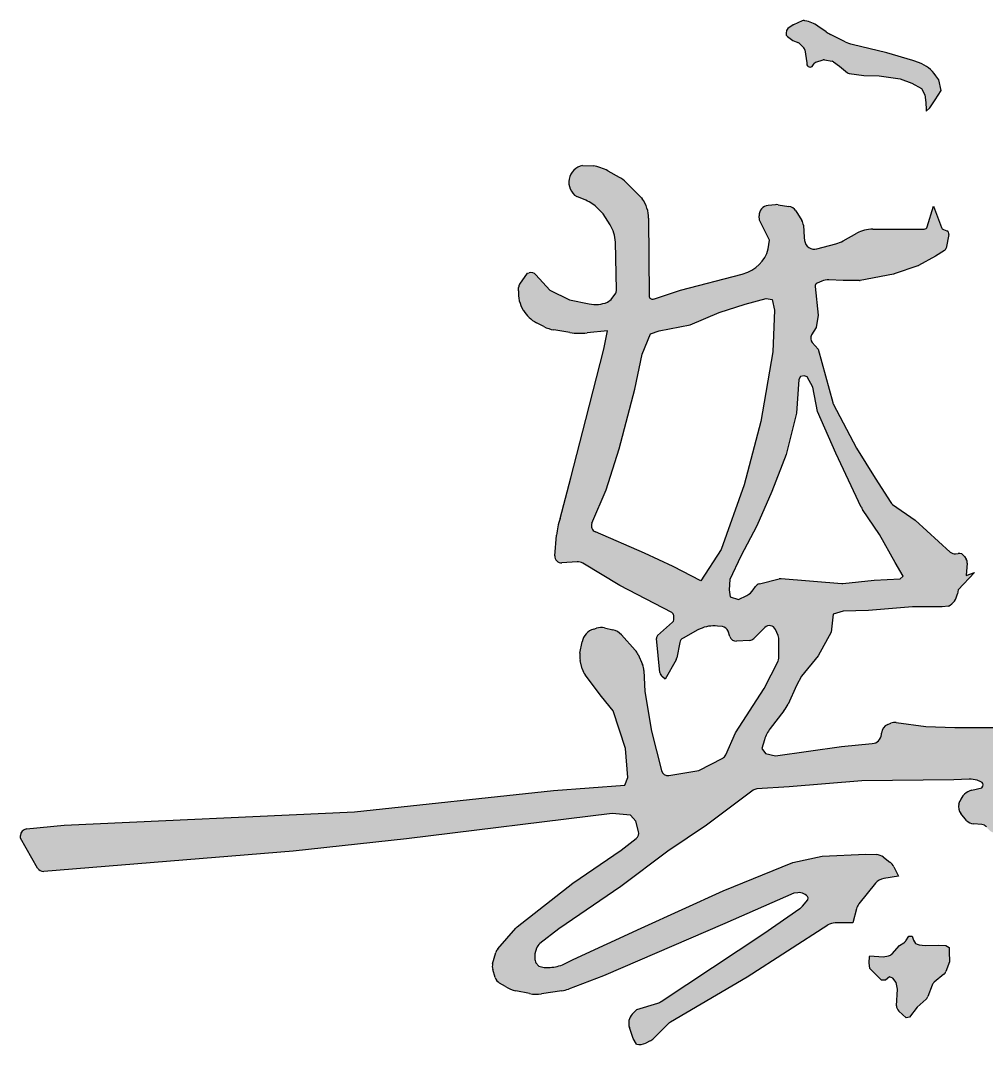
# Model space of a CAD drawing. Extents: x 4150464 to 4450492, y 483482 to 853422.
# Drawn here: x 4304799 to 4305419, y 840643 to 841300 of the extents above; entities that cross this region are included whole.
import ezdxf

# ---------------------------------------------------------------- set-up
doc = ezdxf.new("R2010")
doc.units = 0
doc.header["$LTSCALE"] = 1000
doc.header["$MEASUREMENT"] = 0
doc.layers.add('签名', color=7, linetype='Continuous')

msp = doc.modelspace()

# ---------------------------------------------------------------- hatches: boundary and pattern name
at = {"layer": '签名'}
h = msp.add_hatch(color=4, dxfattribs=at)
h.paths.add_polyline_path([(4305350.07, 841264.8), (4305363.62, 841262.98), (4305371.17, 841260.12), (4305377.43, 841256.74), (4305379.51, 841252.57), (4305380.03, 841247.63), (4305380.29, 841243.2), (4305380.29, 841242.16), (4305382.64, 841244.24), (4305386.02, 841249.45), (4305389.93, 841255.44), (4305388.37, 841262.2), (4305386.54, 841264.94, 0.161293), (4305376.01, 841273.16), (4305371.69, 841274.69), (4305355.02, 841279.64), (4305332.85, 841285.06, -0.055927), (4305328.4, 841286.69), (4305318.91, 841291.43, -0.036786), (4305316.23, 841293.03), (4305310.9, 841296.76, 0.116967), (4305301.78, 841300.37, 0.125161), (4305300.75, 841300.18), (4305295.27, 841297.67, 0.089225), (4305294.66, 841297.25, -0.045924), (4305294.95, 841297.49), (4305291.65, 841295.22, 0.195275), (4305290.77, 841293.89), (4305290.42, 841292.17, 0.293872), (4305291.26, 841290.03), (4305294.85, 841287.45), (4305298.49, 841286.15), (4305302.4, 841282.24), (4305303.73, 841272.94, 0.040442), (4305303.7, 841272.6, 0.74192), (4305307.59, 841271.42), (4305308.91, 841273.39), (4305314.64, 841275.22), (4305320.37, 841274.17), (4305324.8, 841271.05), (4305329.79, 841266.78, 0.146226), (4305330.9, 841266.29), (4305340.43, 841265.06)])
h.paths.add_polyline_path([(4305507.74, 841034.48, -0.224051), (4305511.7, 841026.33), (4305511.91, 841008.06, 0.252735), (4305516.81, 840999.24), (4305521.16, 840996.46), (4305525.34, 840996.87, 0.405395), (4305534.88, 841008.18), (4305534.15, 841018.66), (4305542.23, 841020.96), (4305544.54, 841022.12), (4305536.74, 841026.44), (4305535.3, 841032.21), (4305535.54, 841042.68, 0.116113), (4305534.53, 841047.45), (4305529.24, 841058.67, 0.062977), (4305527.81, 841060.92), (4305521.64, 841068.37, 0.230474), (4305513.17, 841072.21), (4305505.29, 841072), (4305502.79, 841071.34, 0.141943), (4305497.71, 841068.3), (4305490.89, 841060.97, 0.175293), (4305488.05, 841054.32), (4305487.98, 841052.97), (4305488.84, 841049.22), (4305489.42, 841049.22)])
h.paths.add_polyline_path([(4305490.95, 840941.04, 0.097987), (4305489.92, 840945.03), (4305486.92, 840951.28, 0.115547), (4305483.88, 840955.06), (4305472.53, 840963.91), (4305459.64, 840970.15), (4305453.49, 840970.26), (4305448, 840967.24), (4305443.01, 840957.26), (4305447.3, 840949.02, 0.112428), (4305450.35, 840945.43), (4305456.73, 840940.64), (4305462.33, 840937.08, -0.190711), (4305466.92, 840930.75), (4305471.57, 840912.6, -0.218827), (4305469.98, 840903.87), (4305462.55, 840893.28), (4305464.88, 840889.91, 0.115033), (4305468.46, 840886.67), (4305474.78, 840883.16, 0.14431), (4305480.65, 840881.85), (4305483.76, 840882.06), (4305487.35, 840889.94, 0.064737), (4305488.15, 840892.56), (4305491.51, 840912.34, 0.042109), (4305491.66, 840914.12), (4305491.66, 840928.59)])
h.paths.add_polyline_path([(4305391.75, 840688.09, 0.133698), (4305393.05, 840689.9), (4305395.35, 840696.05), (4305395.1, 840702.79), (4305395.1, 840705.36), (4305393.02, 840706.58), (4305388.36, 840706.82), (4305379.79, 840706.7), (4305375.83, 840707.08, -0.296761), (4305372.21, 840709.96), (4305371.33, 840712.58), (4305369.25, 840712.58), (4305367.32, 840709.59, -0.111035), (4305365.99, 840708.28), (4305363.25, 840706.58), (4305358.42, 840701.25, -0.159662), (4305356.13, 840699.94), (4305352.71, 840699.24), (4305344.14, 840699.97), (4305344.04, 840699.52), (4305343.85, 840695.41), (4305344.24, 840691.88), (4305347.18, 840688.75), (4305351.68, 840684.25), (4305354.23, 840684.44), (4305356.78, 840686.4), (4305358.93, 840685.62), (4305361.09, 840682.88), (4305361.87, 840678.57), (4305361.32, 840667.91, 0.22558), (4305362.72, 840664.54), (4305367.56, 840660.16), (4305369.71, 840660.55), (4305374.61, 840667.02), (4305380.33, 840672.16, 0.121444), (4305381.47, 840673.84), (4305384.2, 840681.2, -0.134274), (4305385.51, 840683.02)])
h = msp.add_hatch(color=4, dxfattribs=at)
h.paths.add_polyline_path([(4305587.9, 840924.7, -0.231178), (4305588.9, 840926.27), (4305608.21, 840938.15), (4305626.78, 840947.92, -0.274551), (4305628.95, 840947.81), (4305631.44, 840946.15, -0.290357), (4305632.36, 840944.07), (4305630.68, 840932.72, -0.282713), (4305629.25, 840931.01), (4305624.93, 840929.57, 0.12974), (4305615.86, 840923.63), (4305615.32, 840922.19), (4305614.61, 840916.84, 0.07073), (4305615.1, 840910.88), (4305615.89, 840907.41, 0.118418), (4305620.29, 840898.52), (4305635.15, 840880.7), (4305647.58, 840866.2), (4305652.22, 840860.64, -0.191696), (4305652.71, 840859.15), (4305652.4, 840854.23, 0.465128), (4305654.75, 840851.98), (4305676.07, 840854.3), (4305703.79, 840860.51, 0.44834), (4305705.33, 840863.28), (4305704.6, 840865.38), (4305701.11, 840869.12), (4305698.93, 840871.77, -0.157491), (4305697.49, 840875.41), (4305697.34, 840877.74, -0.24693), (4305699.75, 840883.15), (4305699.88, 840883.25, 0.440579), (4305700.57, 840892.63), (4305693.13, 840900.52), (4305684.26, 840906.5, -0.170294), (4305681.74, 840909.88), (4305680.3, 840914.46, -0.102372), (4305680.05, 840917.03), (4305680.83, 840924.42, -0.373734), (4305686.94, 840930.12), (4305687.08, 840930.13, 0.254103), (4305692.32, 840933.22), (4305695.69, 840939), (4305696.39, 840938.11), (4305697.84, 840931.59), (4305698.21, 840930.13, 0.331647), (4305704.12, 840925.31), (4305705.11, 840925.27), (4305709.48, 840925.27, 0.263355), (4305714.95, 840928.36), (4305715.33, 840929.01), (4305716.42, 840935.32, -0.184975), (4305718.74, 840939.25), (4305721.29, 840941.26, -0.149598), (4305724.76, 840942.61), (4305736.04, 840943.46), (4305759.98, 840942.97), (4305768.46, 840940.72), (4305776.69, 840937.48), (4305783.43, 840933.25), (4305792.16, 840923.53), (4305805.97, 840909.55), (4305810.46, 840904.07), (4305811.2, 840896.59), (4305813.45, 840889.36), (4305815.95, 840863.64), (4305814.2, 840852.92), (4305804.97, 840852.17), (4305803.48, 840847.19), (4305801.48, 840840.71), (4305793.75, 840833.73), (4305788.51, 840824.26), (4305780.78, 840815.04), (4305775.54, 840813.29), (4305771.55, 840818.53), (4305768.56, 840820.52), (4305760.33, 840819.53), (4305759.25, 840814.22), (4305747.78, 840811.48), (4305718.84, 840809.23), (4305713.61, 840807.24), (4305718.66, 840793.1), (4305720.65, 840777.55), (4305726.99, 840759.75), (4305753.16, 840704.27), (4305759.54, 840690.88), (4305760.18, 840678.77), (4305740.4, 840670.47), (4305730.18, 840676.85), (4305716.78, 840708.1), (4305704.78, 840735.9, 0.119239), (4305698.77, 840743.89), (4305691.89, 840749.55), (4305685.51, 840755.29), (4305685.68, 840757.51, 0.267055), (4305676.57, 840776.63), (4305670.34, 840780.94), (4305663.31, 840792.98), (4305657.29, 840800), (4305656.24, 840800.74, 0.225942), (4305650.85, 840801.7), (4305639.8, 840798.66, -0.047725), (4305638.61, 840798.45), (4305588.02, 840794.48), (4305551.35, 840793.62), (4305546.45, 840792.88), (4305546.98, 840794.56, -0.302854), (4305552.5, 840798.98), (4305603.58, 840803.51), (4305640.21, 840808.88, 0.079622), (4305642.14, 840809.48), (4305648.01, 840812.42, 0.447831), (4305649.67, 840818.54), (4305646.22, 840823.84, 0.101957), (4305645.01, 840825.06), (4305639.72, 840828.59), (4305626.17, 840827.08), (4305566.43, 840822.07), (4305552.38, 840822.07), (4305535.81, 840819.56), (4305528.78, 840817.05), (4305523.76, 840810.03), (4305523.31, 840753.88, -0.1506), (4305519.53, 840741.95), (4305518.74, 840740.81), (4305515.23, 840734.13, -0.07539), (4305511.45, 840729.01), (4305505.35, 840722.92, -0.258442), (4305501.39, 840721.78), (4305498.63, 840722.42, -0.172364), (4305496.23, 840723.95), (4305494.26, 840726.48, -0.116492), (4305493.45, 840728.25), (4305491.64, 840737.3), (4305490.22, 840775.59, 0.257654), (4305488.1, 840779.11), (4305485.5, 840780.61), (4305484.92, 840786.11, 0.137932), (4305484.07, 840788.25), (4305480.91, 840792.38, -0.130882), (4305480.07, 840794.4), (4305478.6, 840805.42, 0.375873), (4305474.39, 840809.1), (4305456.21, 840809.1, 0.153785), (4305453.78, 840808.34), (4305440.79, 840799.26), (4305435.77, 840796.15, 0.298099), (4305433.8, 840791.93), (4305434.38, 840790.3), (4305459.96, 840788.18, -0.449386), (4305461.87, 840785.64), (4305461.56, 840784.13), (4305434.57, 840784.13, 0.210128), (4305431.44, 840782.76), (4305428.83, 840779.91), (4305427.7, 840779.42, -0.340919), (4305420.15, 840781.31), (4305419.08, 840782.66, 0.210758), (4305416.05, 840784.27), (4305410.74, 840784.64, -0.201903), (4305406.33, 840786.88), (4305402.61, 840791.28, -0.259318), (4305401.4, 840797.35), (4305401.98, 840799.14, -0.264412), (4305409.72, 840806.23), (4305416.16, 840807.7), (4305416.67, 840808.85, 0.42547), (4305415.51, 840811.68), (4305412.97, 840812.7, 0.080244), (4305408.39, 840813.34), (4305398.2, 840812.97), (4305338.94, 840812.29), (4305292.48, 840808.42), (4305271.57, 840807.09, 0.145884), (4305269.29, 840806.25), (4305239.25, 840783.75), (4305214.61, 840767.22), (4305184.33, 840744.36), (4305144.56, 840717.27), (4305132.37, 840707.87, 0.151784), (4305130.2, 840704.78), (4305129.07, 840701.29), (4305129.07, 840698.44, 0.121298), (4305129.8, 840695.48), (4305131.63, 840693.38), (4305135.22, 840692.46), (4305139, 840692.54, 0.108689), (4305147.87, 840694.71), (4305153.86, 840697.64), (4305197.5, 840717.67), (4305250.1, 840741.74), (4305294.83, 840759.91), (4305313.51, 840763.84), (4305341.53, 840765.32), (4305348.28, 840764.96, -0.148728), (4305352.93, 840763.27), (4305357.12, 840760.13, -0.11645), (4305359.63, 840757.14), (4305362.66, 840751.07), (4305353.16, 840749.61, 0.187953), (4305347.81, 840746.52), (4305337.22, 840733.29, 0.102525), (4305335.66, 840730.22), (4305333.17, 840721.11), (4305321.91, 840721.11, 0.144191), (4305317.3, 840719.75), (4305265.34, 840686.24), (4305216.13, 840657.32, 0.063491), (4305214.43, 840656), (4305205.36, 840646.94, -0.080592), (4305203.15, 840645.35), (4305200.31, 840643.93, -0.178905), (4305194.45, 840643.29), (4305192.26, 840646.86), (4305189.89, 840653.88, -0.27945), (4305191.67, 840662.51), (4305194.55, 840665.61), (4305208.1, 840669.67, 0.073381), (4305210.34, 840670.72), (4305276.15, 840714.23), (4305299.29, 840730.28, 0.06755), (4305300.97, 840731.82), (4305304.47, 840736.01), (4305304.67, 840737.17, 0.305341), (4305297.99, 840740.46), (4305295.32, 840740.27), (4305251.08, 840720.62), (4305173.31, 840687.17), (4305150.83, 840678.63, -0.052637), (4305146.51, 840677.49), (4305133.4, 840675.48, -0.090596), (4305125.76, 840675.69), (4305116.9, 840677.57, -0.085038), (4305110.23, 840680.22), (4305106.53, 840682.49, -0.181064), (4305103.77, 840686), (4305102.12, 840691.23, -0.147202), (4305102.07, 840694.91), (4305104.1, 840702.02, -0.109427), (4305105.42, 840704.44), (4305116.87, 840717.65, -0.048018), (4305117.76, 840718.49), (4305153.65, 840746.6), (4305184.61, 840767.72), (4305194.23, 840775.32, 0.298156), (4305195.7, 840779.74), (4305193.95, 840786.38), (4305190.51, 840790.31), (4305178.72, 840791.29), (4305046.86, 840775.11), (4304974, 840767.24), (4304813.99, 840754.2, -0.291644), (4304809.96, 840756.33), (4304799.01, 840775.59), (4304799.01, 840777.17, -0.383842), (4304802.81, 840781.39), (4304827.02, 840783.94), (4305013.32, 840792.29), (4305141.24, 840806.09), (4305186.96, 840809.52), (4305188.78, 840814.46), (4305187.4, 840833.06), (4305179.33, 840857.25), (4305171.91, 840866.52), (4305161.48, 840880.24, -0.101619), (4305159.63, 840884.09), (4305158.25, 840889.58, -0.109256), (4305158.13, 840894.17), (4305159.55, 840901.57, -0.280752), (4305166.99, 840909.75), (4305168.66, 840910.24, -0.126758), (4305173.96, 840910.42), (4305179.13, 840909.27, -0.15474), (4305184.69, 840906.05), (4305193.61, 840896.24, -0.081557), (4305195.49, 840893.35), (4305198.31, 840886.9, -0.093443), (4305199.2, 840883.06), (4305199.74, 840869.61), (4305204.06, 840844.28), (4305210.41, 840818.91, 0.390931), (4305215.23, 840815.75), (4305234.37, 840818.94), (4305249.74, 840826.9, 0.171134), (4305251.67, 840828.96), (4305257.87, 840843.04), (4305276.42, 840871.47), (4305285.25, 840889.11, 0.116513), (4305285.7, 840891.01), (4305285.7, 840903.92, 0.107138), (4305285.32, 840905.68), (4305283.6, 840909.46, 0.523435), (4305276.73, 840910.7), (4305269.72, 840903.71, -0.18265), (4305266.99, 840902.47), (4305258.66, 840901.95, -0.340063), (4305254.36, 840904.85), (4305253.17, 840908.42, 0.294066), (4305249.58, 840911.3), (4305246.3, 840911.65, 0.133568), (4305235.29, 840909.86), (4305233.75, 840909.16), (4305224.34, 840903.94, 0.220074), (4305222.23, 840901.06), (4305220.28, 840891.3, -0.080659), (4305219.8, 840890.03), (4305212.72, 840877.65), (4305211.03, 840879, -0.201849), (4305209.45, 840881.9), (4305207.26, 840903.76, -0.240558), (4305207.97, 840905.56), (4305217.57, 840914.09, 0.21433), (4305218.29, 840915.68), (4305218.29, 840918.37, 0.280337), (4305217.14, 840920.26), (4305183.66, 840937.59), (4305160.05, 840951.97, 0.156534), (4305156.26, 840952.89), (4305146.56, 840952.17, -0.46076), (4305142.01, 840956.76), (4305143.1, 840969.94, -0.064651), (4305145.4, 840980.64), (4305152.24, 841006.87), (4305161.98, 841044.3), (4305173.46, 841089.41), (4305175.7, 841101.08), (4305162.67, 841099.78, -0.064936), (4305151.68, 841100.11), (4305141.39, 841101.77, -0.080775), (4305134.92, 841103.92), (4305130.2, 841106.39, -0.135752), (4305121.93, 841114.13), (4305121.69, 841114.52, -0.154043), (4305118.61, 841126.93), (4305118.73, 841128.94, -0.136703), (4305119.48, 841131.1), (4305124.37, 841138.16), (4305125.53, 841138.45, -0.279334), (4305129.74, 841137.17), (4305138.73, 841127.16), (4305151.49, 841120.99), (4305164.02, 841118.48, 0.141167), (4305175.74, 841119.46), (4305178.18, 841121.21), (4305181.08, 841125.39, 0.122029), (4305181.53, 841127.39), (4305180.86, 841158.14, 0.13949), (4305177.43, 841169.25), (4305172.91, 841176.21), (4305169.55, 841179.78, 0.109197), (4305161.97, 841184.94), (4305156.03, 841187.32, -0.674227), (4305159.83, 841207.29), (4305166.57, 841206.98, -0.092395), (4305176.07, 841203.89), (4305183.18, 841199.87, -0.067551), (4305187.72, 841196.41), (4305197.63, 841186.51), (4305198.09, 841185.89, -0.157847), (4305202.2, 841173.46), (4305202.55, 841123.59, 0.507739), (4305205.33, 841121.59), (4305222.74, 841127.27), (4305262.27, 841137.56), (4305265.78, 841138.88, 0.285141), (4305279.43, 841156.64), (4305279.71, 841159.43), (4305273.34, 841172.15), (4305273.18, 841175, -0.404917), (4305278.96, 841181.72), (4305283.72, 841182.15, -0.059906), (4305285.25, 841182.11), (4305292.21, 841181.06, -0.217925), (4305296.66, 841178.16), (4305300.58, 841171.96, -0.127757), (4305301.56, 841168.9), (4305302, 841161.02), (4305302.25, 841159.12, 0.45192), (4305310.21, 841153.81), (4305322.33, 841157.04, 0.061267), (4305327.14, 841158.98), (4305335.82, 841163.78, -0.126968), (4305346.1, 841166.43), (4305378.98, 841166.43, 0.329734), (4305381.01, 841167.94), (4305385.08, 841181.24), (4305390.08, 841167.4, 0.229531), (4305391.41, 841166.11), (4305393.57, 841165.39, -0.382276), (4305394.98, 841162.93), (4305393.09, 841154.15, -0.203047), (4305392.14, 841152.79), (4305386.32, 841149.15), (4305375.2, 841142.98), (4305359.55, 841137.63), (4305337.73, 841133.52), (4305327.03, 841133.52), (4305317.92, 841133.84, 0.112418), (4305313.28, 841132.96), (4305310.33, 841131.67, 0.326044), (4305309.07, 841129.51), (4305310.95, 841111.15), (4305309.71, 841103.34), (4305306.81, 841098.6, 0.328096), (4305307.24, 841093.58), (4305310.95, 841089.35), (4305320.38, 841055.14, 0.053255), (4305320.72, 841054.3), (4305335.65, 841025.75), (4305347.51, 841006.66), (4305357.59, 840990.92, 0.098742), (4305358.74, 840989.73), (4305373.19, 840979.68), (4305395.79, 840959.15, 0.218816), (4305399.17, 840958.08), (4305400.8, 840958.28, -0.291918), (4305404.93, 840956.32), (4305406.05, 840954.53, -0.158896), (4305406.68, 840951.97), (4305406.12, 840944.14), (4305411.39, 840946.12), (4305400.86, 840934.93), (4305400.41, 840932.27, -0.240188), (4305394.68, 840924.51), (4305390.71, 840924), (4305371.47, 840924), (4305343.3, 840921.69), (4305327.13, 840921.23), (4305320.67, 840919.38), (4305319.27, 840907.73), (4305310.95, 840892.51), (4305300.33, 840879.58), (4305297.1, 840873.59), (4305291.67, 840861.58, -0.059303), (4305289.08, 840857.29), (4305280.23, 840845.92, 0.096023), (4305276.57, 840838.71), (4305274.93, 840832.98), (4305277.24, 840829.75), (4305283.71, 840828.36), (4305326.07, 840834.42), (4305345.78, 840836.16, 0.368288), (4305351.57, 840842.05), (4305351.64, 840842.99, -0.287337), (4305355.63, 840848.45), (4305357.75, 840849.3, -0.1299), (4305360.98, 840849.69), (4305380.11, 840847.07), (4305398.76, 840846.55), (4305425.95, 840846.55, -0.061275), (4305427.49, 840846.36), (4305431.48, 840845.36, -0.265952), (4305436.05, 840840.98), (4305437.61, 840835.68), (4305439.75, 840828.43, 0.385739), (4305447.05, 840823.97), (4305452.47, 840825, 0.134429), (4305455.5, 840826.48), (4305463.89, 840833.88, 0.361907), (4305465.14, 840841.94), (4305463, 840845.51), (4305462.29, 840851.5, -0.367837), (4305466.87, 840858.38), (4305472.41, 840859.96, -0.157947), (4305476.33, 840859.82), (4305477.7, 840859.32, -0.191883), (4305481.23, 840856.18), (4305482.68, 840853.28), (4305485.27, 840844.48), (4305485.58, 840841.08, 0.175535), (4305487.42, 840837.15), (4305489.93, 840834.64), (4305499.52, 840834.19, 0.100406), (4305502.02, 840834.57), (4305507.14, 840836.46, 0.271742), (4305511.24, 840841.44), (4305513.76, 840857.42), (4305521.53, 840887.96), (4305529.47, 840913.09), (4305537.07, 840931.44), (4305539.14, 840929.88), (4305539.66, 840925.74), (4305536.55, 840904), (4305530.86, 840882.26), (4305526.71, 840862.08), (4305524.64, 840848.1), (4305524.64, 840838.79, 0.280775), (4305531.23, 840839.54), (4305532.93, 840840.85), (4305555.72, 840845), (4305623.91, 840847.5, 0.384258), (4305625.95, 840849.48), (4305626.29, 840854.49, 0.192772), (4305625.8, 840855.99), (4305610.8, 840873.97), (4305600.04, 840884.73, -0.038185), (4305597.93, 840887.18), (4305591.37, 840896.12, -0.150784), (4305587.27, 840907.95), (4305586.98, 840916.41)])
h.paths.add_polyline_path([(4305281.56, 841121.28), (4305283.06, 841114.36), (4305281.95, 841087.65), (4305274.25, 841043.03), (4305263.47, 841002.25), (4305248.84, 840960.71), (4305235.75, 840940.71), (4305218.04, 840949.94), (4305199.56, 840958.4), (4305168.01, 840972.11, -0.411776), (4305165.79, 840977.67), (4305174.92, 840999.18), (4305183.39, 841025.34), (4305193.4, 841063.8), (4305198.02, 841086.11), (4305203.41, 841099.19), (4305209.03, 841101.13), (4305228.9, 841105.04), (4305247.55, 841112.86), (4305264.1, 841118.27), (4305277.64, 841121.88)], flags=16)
h.paths.add_polyline_path([(4305302.08, 841072.19), (4305303.94, 841071.66), (4305307.65, 841065.03), (4305310.57, 841049.38), (4305322.26, 841022.58), (4305338.58, 840987.98, 0.039662), (4305339.41, 840986.52), (4305350.35, 840970.51), (4305360.44, 840952.47), (4305365.48, 840943.71), (4305363.62, 840941.86), (4305346.9, 840941.06), (4305326.54, 840938.89), (4305287.33, 840942.07, 0.081589), (4305285.96, 840941.95), (4305273.34, 840938.8, 0.183834), (4305270.86, 840937.07), (4305269.34, 840934.85, -0.12786), (4305265.32, 840931.34), (4305259.82, 840928.59), (4305254.51, 840930.45), (4305253.82, 840934.96), (4305254.36, 840941.43), (4305261.38, 840956.54), (4305271.64, 840975.96), (4305281.36, 840998.08), (4305290.54, 841021.81), (4305297.01, 841048.25), (4305298.63, 841069.83), (4305299.69, 841071.92)], flags=16)
h.paths.add_polyline_path([(4305721.82, 840917.48), (4305725.7, 840921.29), (4305728.15, 840923.41, -0.191823), (4305732.6, 840924.96), (4305743.18, 840924.49), (4305749.99, 840923.28, -0.10674), (4305752.48, 840922.26), (4305765.33, 840913.43), (4305777.95, 840904.65, -0.07439), (4305779.33, 840903.36), (4305788.14, 840892.15, -0.129106), (4305792.44, 840882.25), (4305793.76, 840873.66, -0.195793), (4305790.05, 840858.07), (4305787.77, 840854.89), (4305784.86, 840850.24), (4305775.24, 840842.37), (4305770.29, 840839.75), (4305767.37, 840840.33), (4305764.17, 840845.28), (4305760.38, 840849.65), (4305759.5, 840856.93), (4305759.5, 840864.5), (4305758.63, 840870.62), (4305755.13, 840875.86), (4305751.63, 840878.19), (4305747.26, 840878.48), (4305742.02, 840883.14), (4305737.94, 840888.97), (4305734.15, 840898.87), (4305731.23, 840904.11), (4305726.57, 840909.93), (4305722.49, 840913.43), (4305721.28, 840914.59)], flags=16)
h.paths.add_polyline_path([(4305708.11, 840879.77), (4305709.01, 840880.85), (4305709.19, 840880.85), (4305717.3, 840881.57), (4305721, 840879.72, -0.319194), (4305722.16, 840877.55), (4305721.63, 840873.46), (4305722.1, 840872.95, 0.170609), (4305725.83, 840870.96), (4305728.3, 840870.58), (4305731.23, 840869.94, -0.270894), (4305732.81, 840868.49), (4305733.17, 840867.33), (4305732.81, 840863.91), (4305732.6, 840862.88, -0.35173), (4305730.56, 840861.18), (4305723.43, 840861.03), (4305716.67, 840861.83, -0.28734), (4305714.91, 840863.24), (4305714.24, 840865.17, 0.155831), (4305713.47, 840866.2, 0.184917), (4305712.09, 840866.84), (4305710.09, 840866.97), (4305708.11, 840870.04), (4305708.11, 840875.26)], flags=16)
h.paths.add_polyline_path([(4305670.35, 840826.56), (4305675.4, 840831.83), (4305679.98, 840834.81), (4305683.55, 840836.67, -0.109091), (4305686.2, 840837.39), (4305689.61, 840837.55), (4305699.46, 840836.41), (4305704.08, 840835.83, 0.069308), (4305705.84, 840835.86), (4305709.18, 840836.37, 0.13629), (4305712.29, 840837.77), (4305715.67, 840840.59, -0.117467), (4305718.32, 840841.9), (4305722.68, 840842.91, -0.049761), (4305723.94, 840843.07), (4305730.75, 840843.26, -0.063156), (4305732.34, 840843.1), (4305739.58, 840841.45), (4305740.29, 840841.18, -0.311276), (4305744.39, 840835.22), (4305744.39, 840834.81), (4305742.1, 840830), (4305738.1, 840824.61, -0.162986), (4305734.78, 840822.29), (4305732.93, 840821.75), (4305723.07, 840821.52), (4305719.17, 840821.52, 0.140475), (4305715.79, 840820.55), (4305711.84, 840818.09), (4305709.55, 840816.94), (4305706.34, 840816.25), (4305705.36, 840816.38, -0.312011), (4305700.17, 840820.84), (4305699.11, 840821.59), (4305696.71, 840820.83), (4305694.19, 840815.34), (4305692.59, 840813.05), (4305690.92, 840812.11, -0.174687), (4305686.66, 840811.4), (4305683.88, 840811.9), (4305680.2, 840814.11, -0.082204), (4305678.61, 840815.45), (4305676.77, 840817.63), (4305672.19, 840822.44), (4305670.12, 840824.73)], flags=16)
h.paths.add_polyline_path([(4305685.92, 840799.11), (4305687.47, 840799.95, 0.21493), (4305691.57, 840803.21), (4305692.81, 840805.65), (4305693.81, 840807.43), (4305695.5, 840807.43), (4305698.28, 840806.84), (4305699.45, 840804.98, 0.120194), (4305701.61, 840802.87), (4305702.46, 840802.37), (4305705.44, 840799.58), (4305708.77, 840797.4, -0.198061), (4305711.51, 840793.38), (4305712.4, 840789.15), (4305712.67, 840781.83, -0.06461), (4305712.52, 840780.2), (4305712.43, 840779.79, -0.302829), (4305709.02, 840776.54), (4305708.49, 840776.45, -0.052243), (4305707.16, 840776.36), (4305702.26, 840776.53), (4305698.38, 840776.83), (4305696.79, 840778.42), (4305696.19, 840780.21), (4305696.09, 840784.41, 0.37754), (4305692.92, 840789.04), (4305691.52, 840791.74), (4305691.02, 840792.93), (4305689.73, 840793.72), (4305687.84, 840794.12), (4305686.05, 840795.51), (4305685.56, 840797.8)], flags=16)

# ---------------------------------------------------------------- linework, layer by layer
at = {"layer": '签名', "color": 4}
for p, q in [((4305294.95, 841297.49, -1062.25), (4305291.65, 841295.22, -1062.25)), ((4305300.75, 841300.18, -1062.25), (4305295.27, 841297.67, -1062.25)), ((4305302.52, 841300.25, -1062.25), (4305302.02, 841300.34, -1062.25)), ((4305316.23, 841293.03, -1062.25), (4305310.9, 841296.76, -1062.25)), ((4305290.77, 841293.89, -1062.25), (4305290.42, 841292.17, -1062.25)), ((4305291.26, 841290.03, -1062.25), (4305294.85, 841287.45, -1062.25)), ((4305328.4, 841286.69, -1062.25), (4305318.91, 841291.43, -1062.25)), ((4305294.85, 841287.45, -1062.25), (4305298.04, 841286.31, -1062.25)), ((4305298.83, 841285.81, -1062.25), (4305301.9, 841282.74, -1062.25)), ((4305355.02, 841279.64, -1062.25), (4305332.85, 841285.06, -1062.25)), ((4305302.5, 841281.54, -1062.25), (4305303.7, 841273.13, -1062.25)), ((4305371.69, 841274.69, -1062.25), (4305355.02, 841279.64, -1062.25)), ((4305303.7, 841273.13, -1062.25), (4305303.7, 841272.6, -1062.25)), ((4305307.59, 841271.42, -1062.25), (4305308.5, 841272.77, -1062.25)), ((4305309.62, 841273.62, -1062.25), (4305314.14, 841275.06, -1062.25)), ((4305315.16, 841275.12, -1062.25), (4305319.91, 841274.26, -1062.25)), ((4305320.76, 841273.9, -1062.25), (4305324.8, 841271.05, -1062.25)), ((4305324.8, 841271.05, -1062.25), (4305329.79, 841266.78, -1062.25)), ((4305376.01, 841273.16, -1062.25), (4305371.69, 841274.69, -1062.25)), ((4305330.9, 841266.29, -1062.25), (4305340.43, 841265.06, -1062.25)), ((4305340.43, 841265.06, -1062.25), (4305350.07, 841264.8, -1062.25)), ((4305350.07, 841264.8, -1062.25), (4305363.62, 841262.98, -1062.25)), ((4305363.62, 841262.98, -1062.25), (4305371.17, 841260.12, -1062.25)), ((4305388.37, 841262.2, -1062.25), (4305386.54, 841264.94, -1062.25)), ((4305371.17, 841260.12, -1062.25), (4305377.43, 841256.74, -1062.25)), ((4305377.43, 841256.74, -1062.25), (4305379.51, 841252.57, -1062.25)), ((4305389.93, 841255.44, -1062.25), (4305388.37, 841262.2, -1062.25)), ((4305379.51, 841252.57, -1062.25), (4305380.03, 841247.63, -1062.25)), ((4305382.64, 841244.24, -1062.25), (4305386.02, 841249.45, -1062.25)), ((4305386.02, 841249.45, -1062.25), (4305389.93, 841255.44, -1062.25)), ((4305380.03, 841247.63, -1062.25), (4305380.29, 841243.2, -1062.25)), ((4305380.29, 841242.16, -1062.25), (4305382.64, 841244.24, -1062.25)), ((4305380.29, 841243.2, -1062.25), (4305380.29, 841242.16, -1062.25)), ((4305159.83, 841207.29, -1062.25), (4305166.57, 841206.98, -1062.25)), ((4305176.07, 841203.89, -1062.25), (4305183.18, 841199.87, -1062.25)), ((4305187.72, 841196.41, -1062.25), (4305197.63, 841186.51, -1062.25)), ((4305161.97, 841184.94, -1062.25), (4305156.03, 841187.32, -1062.25)), ((4305197.63, 841186.51, -1062.25), (4305198.09, 841185.89, -1062.25)), ((4305172.91, 841176.21, -1062.25), (4305169.55, 841179.78, -1062.25)), ((4305278.96, 841181.72, -1062.25), (4305283.72, 841182.15, -1062.25)), ((4305285.25, 841182.11, -1062.25), (4305292.21, 841181.06, -1062.25)), ((4305296.66, 841178.16, -1062.25), (4305300.58, 841171.96, -1062.25)), ((4305381.01, 841167.94, -1062.25), (4305385.08, 841181.24, -1062.25)), ((4305385.08, 841181.24, -1062.25), (4305390.08, 841167.4, -1062.25)), ((4305177.43, 841169.25, -1062.25), (4305172.91, 841176.21, -1062.25)), ((4305202.2, 841173.46, -1062.25), (4305202.55, 841123.59, -1062.25)), ((4305273.34, 841172.15, -1062.25), (4305273.18, 841175, -1062.25)), ((4305279.71, 841159.43, -1062.25), (4305273.34, 841172.15, -1062.25)), ((4305301.56, 841168.9, -1062.25), (4305302, 841161.02, -1062.25)), ((4305327.14, 841158.98, -1062.25), (4305335.82, 841163.78, -1062.25)), ((4305346.1, 841166.43, -1062.25), (4305378.98, 841166.43, -1062.25)), ((4305391.41, 841166.11, -1062.25), (4305393.57, 841165.39, -1062.25)), ((4305181.53, 841127.39, -1062.25), (4305180.86, 841158.14, -1062.25)), ((4305279.43, 841156.64, -1062.25), (4305279.71, 841159.43, -1062.25)), ((4305302, 841161.02, -1062.25), (4305302.25, 841159.12, -1062.25)), ((4305310.21, 841153.81, -1062.25), (4305322.33, 841157.04, -1062.25)), ((4305394.98, 841162.93, -1062.25), (4305393.09, 841154.15, -1062.25)), ((4305392.14, 841152.79, -1062.25), (4305386.32, 841149.15, -1062.25)), ((4305386.32, 841149.15, -1062.25), (4305375.36, 841143.07, -1062.25)), ((4305119.48, 841131.1, -1062.25), (4305124.37, 841138.16, -1062.25)), ((4305124.37, 841138.16, -1062.25), (4305125.53, 841138.45, -1062.25)), ((4305222.74, 841127.27, -1062.25), (4305262.27, 841137.56, -1062.25)), ((4305262.27, 841137.56, -1062.25), (4305265.78, 841138.88, -1062.25)), ((4305359.4, 841137.61, -1062.25), (4305337.93, 841133.56, -1062.25)), ((4305375.02, 841142.92, -1062.25), (4305359.7, 841137.68, -1062.25)), ((4305129.74, 841137.17, -1062.25), (4305138.73, 841127.16, -1062.25)), ((4305313.28, 841132.96, -1062.25), (4305310.33, 841131.67, -1062.25)), ((4305327.03, 841133.52, -1062.25), (4305317.92, 841133.84, -1062.25)), ((4305337.53, 841133.52, -1062.25), (4305327.03, 841133.52, -1062.25)), ((4305118.61, 841126.93, -1062.25), (4305118.73, 841128.94, -1062.25)), ((4305138.73, 841127.16, -1062.25), (4305151.49, 841120.99, -1062.25)), ((4305178.18, 841121.21, -1062.25), (4305181.08, 841125.39, -1062.25)), ((4305205.33, 841121.59, -1062.25), (4305222.74, 841127.27, -1062.25)), ((4305309.07, 841129.51, -1062.25), (4305310.95, 841111.15, -1062.25)), ((4305151.49, 841120.99, -1062.25), (4305164.02, 841118.48, -1062.25)), ((4305175.74, 841119.46, -1062.25), (4305178.18, 841121.21, -1062.25)), ((4305247.55, 841112.86, -1062.25), (4305264.1, 841118.27, -1062.25)), ((4305264.1, 841118.27, -1062.25), (4305277.64, 841121.88, -1062.25)), ((4305277.64, 841121.88, -1062.25), (4305281.56, 841121.28, -1062.25)), ((4305281.56, 841121.28, -1062.25), (4305283.06, 841114.36, -1062.25)), ((4305121.93, 841114.13, -1062.25), (4305121.69, 841114.52, -1062.25)), ((4305228.9, 841105.04, -1062.25), (4305247.55, 841112.86, -1062.25)), ((4305283.06, 841114.36, -1062.25), (4305281.95, 841087.65, -1062.25)), ((4305310.95, 841111.15, -1062.25), (4305309.71, 841103.34, -1062.25)), ((4305134.92, 841103.92, -1062.25), (4305130.2, 841106.39, -1062.25)), ((4305209.03, 841101.13, -1062.25), (4305228.9, 841105.04, -1062.25)), ((4305151.68, 841100.11, -1062.25), (4305141.39, 841101.77, -1062.25)), ((4305175.7, 841101.08, -1062.25), (4305162.67, 841099.78, -1062.25)), ((4305173.46, 841089.41, -1062.25), (4305175.7, 841101.08, -1062.25)), ((4305198.02, 841086.11, -1062.25), (4305203.41, 841099.19, -1062.25)), ((4305203.41, 841099.19, -1062.25), (4305209.03, 841101.13, -1062.25)), ((4305309.71, 841103.34, -1062.25), (4305306.81, 841098.6, -1062.25)), ((4305307.24, 841093.58, -1062.25), (4305310.95, 841089.35, -1062.25)), ((4305161.98, 841044.3, -1062.25), (4305173.46, 841089.41, -1062.25)), ((4305193.4, 841063.8, -1062.25), (4305198.02, 841086.11, -1062.25)), ((4305281.95, 841087.65, -1062.25), (4305274.25, 841043.03, -1062.25)), ((4305310.95, 841089.35, -1062.25), (4305320.38, 841055.14, -1062.25)), ((4305299.69, 841071.92, -1062.25), (4305298.63, 841069.83, -1062.25)), ((4305302.08, 841072.19, -1062.25), (4305299.69, 841071.92, -1062.25)), ((4305303.94, 841071.66, -1062.25), (4305302.08, 841072.19, -1062.25)), ((4305307.65, 841065.03, -1062.25), (4305303.94, 841071.66, -1062.25)), ((4305298.63, 841069.83, -1062.25), (4305297.01, 841048.25, -1062.25)), ((4305310.57, 841049.38, -1062.25), (4305307.65, 841065.03, -1062.25)), ((4305183.39, 841025.34, -1062.25), (4305193.4, 841063.8, -1062.25)), ((4305320.72, 841054.3, -1062.25), (4305335.65, 841025.75, -1062.25)), ((4305297.01, 841048.25, -1062.25), (4305290.54, 841021.81, -1062.25)), ((4305322.26, 841022.58, -1062.25), (4305310.57, 841049.38, -1062.25)), ((4305152.24, 841006.87, -1062.25), (4305161.98, 841044.3, -1062.25)), ((4305274.25, 841043.03, -1062.25), (4305263.47, 841002.25, -1062.25)), ((4305335.65, 841025.75, -1062.25), (4305347.51, 841006.66, -1062.25)), ((4305174.92, 840999.18, -1062.25), (4305183.39, 841025.34, -1062.25)), ((4305290.54, 841021.81, -1062.25), (4305281.36, 840998.08, -1062.25)), ((4305338.58, 840987.98, -1062.25), (4305322.26, 841022.58, -1062.25)), ((4305145.4, 840980.64, -1062.25), (4305152.24, 841006.87, -1062.25)), ((4305152.24, 841006.87, -1062.25), (4305152.24, 841006.87, -1062.25)), ((4305347.51, 841006.66, -1062.25), (4305357.59, 840990.92, -1062.25)), ((4305263.47, 841002.25, -1062.25), (4305248.84, 840960.71, -1062.25)), ((4305165.79, 840977.67, -1062.25), (4305174.92, 840999.18, -1062.25)), ((4305281.36, 840998.08, -1062.25), (4305271.64, 840975.96, -1062.25)), ((4305350.35, 840970.51, -1062.25), (4305339.41, 840986.52, -1062.25)), ((4305358.74, 840989.73, -1062.25), (4305373.19, 840979.68, -1062.25)), ((4305373.19, 840979.68, -1062.25), (4305395.79, 840959.15, -1062.25)), ((4305271.64, 840975.96, -1062.25), (4305261.38, 840956.54, -1062.25)), ((4305142.01, 840956.76, -1062.25), (4305143.1, 840969.94, -1062.25)), ((4305199.56, 840958.4, -1062.25), (4305168.01, 840972.11, -1062.25)), ((4305360.44, 840952.47, -1062.25), (4305350.35, 840970.51, -1062.25)), ((4305248.84, 840960.71, -1062.25), (4305235.75, 840940.71, -1062.25)), ((4305218.04, 840949.94, -1062.25), (4305199.56, 840958.4, -1062.25)), ((4305261.38, 840956.54, -1062.25), (4305254.36, 840941.43, -1062.25)), ((4305399.17, 840958.08, -1062.25), (4305400.8, 840958.28, -1062.25)), ((4305404.93, 840956.32, -1062.25), (4305406.05, 840954.53, -1062.25)), ((4305156.26, 840952.89, -1062.25), (4305146.56, 840952.17, -1062.25)), ((4305183.66, 840937.59, -1062.25), (4305160.05, 840951.97, -1062.25)), ((4305235.75, 840940.71, -1062.25), (4305218.04, 840949.94, -1062.25)), ((4305365.48, 840943.71, -1062.25), (4305360.44, 840952.47, -1062.25)), ((4305406.68, 840951.97, -1062.25), (4305406.12, 840944.14, -1062.25)), ((4305254.36, 840941.43, -1062.25), (4305253.82, 840934.96, -1062.25)), ((4305273.34, 840938.8, -1062.25), (4305285.96, 840941.95, -1062.25)), ((4305287.33, 840942.07, -1062.25), (4305326.15, 840938.92, -1062.25)), ((4305326.94, 840938.93, -1062.25), (4305346.9, 840941.06, -1062.25)), ((4305346.9, 840941.06, -1062.25), (4305363.62, 840941.86, -1062.25)), ((4305363.62, 840941.86, -1062.25), (4305365.48, 840943.71, -1062.25)), ((4305411.39, 840946.12, -1062.25), (4305400.86, 840934.93, -1062.25)), ((4305406.12, 840944.14, -1062.25), (4305411.39, 840946.12, -1062.25)), ((4305217.14, 840920.26, -1062.25), (4305183.66, 840937.59, -1062.25)), ((4305253.82, 840934.96, -1062.25), (4305254.51, 840930.45, -1062.25)), ((4305269.34, 840934.85, -1062.25), (4305270.86, 840937.07, -1062.25)), ((4305400.86, 840934.93, -1062.25), (4305400.41, 840932.27, -1062.25)), ((4305254.51, 840930.45, -1062.25), (4305259.82, 840928.59, -1062.25)), ((4305259.82, 840928.59, -1062.25), (4305265.32, 840931.34, -1062.25)), ((4305327.13, 840921.23, -1062.25), (4305320.67, 840919.38, -1062.25)), ((4305343.3, 840921.69, -1062.25), (4305327.13, 840921.23, -1062.25)), ((4305371.47, 840924, -1062.25), (4305343.3, 840921.69, -1062.25)), ((4305390.71, 840924, -1062.25), (4305371.47, 840924, -1062.25)), ((4305394.68, 840924.51, -1062.25), (4305390.71, 840924, -1062.25)), ((4305207.97, 840905.56, -1062.25), (4305217.57, 840914.09, -1062.25)), ((4305218.29, 840915.68, -1062.25), (4305218.29, 840918.37, -1062.25)), ((4305320.67, 840919.38, -1062.25), (4305319.27, 840907.73, -1062.25)), ((4305166.99, 840909.75, -1062.25), (4305168.66, 840910.24, -1062.25)), ((4305173.96, 840910.42, -1062.25), (4305179.13, 840909.27, -1062.25)), ((4305233.75, 840909.16, -1062.25), (4305224.34, 840903.94, -1062.25)), ((4305235.29, 840909.86, -1062.25), (4305233.75, 840909.16, -1062.25)), ((4305249.58, 840911.3, -1062.25), (4305246.3, 840911.65, -1062.25)), ((4305254.36, 840904.85, -1062.25), (4305253.17, 840908.42, -1062.25)), ((4305276.73, 840910.7, -1062.25), (4305269.72, 840903.71, -1062.25)), ((4305285.32, 840905.68, -1062.25), (4305283.6, 840909.46, -1062.25)), ((4305319.27, 840907.73, -1062.25), (4305310.95, 840892.51, -1062.25)), ((4305158.13, 840894.17, -1062.25), (4305159.55, 840901.57, -1062.25)), ((4305184.69, 840906.05, -1062.25), (4305193.61, 840896.24, -1062.25)), ((4305209.45, 840881.9, -1062.25), (4305207.26, 840903.76, -1062.25)), ((4305222.23, 840901.06, -1062.25), (4305220.28, 840891.3, -1062.25)), ((4305266.99, 840902.47, -1062.25), (4305258.66, 840901.95, -1062.25)), ((4305285.7, 840891.01, -1062.25), (4305285.7, 840903.92, -1062.25)), ((4305159.63, 840884.09, -1062.25), (4305158.25, 840889.58, -1062.25)), ((4305195.49, 840893.35, -1062.25), (4305198.31, 840886.9, -1062.25)), ((4305219.8, 840890.03, -1062.25), (4305212.72, 840877.65, -1062.25)), ((4305276.42, 840871.47, -1062.25), (4305285.25, 840889.11, -1062.25)), ((4305310.95, 840892.51, -1062.25), (4305300.33, 840879.58, -1062.25)), ((4305199.2, 840883.06, -1062.25), (4305199.74, 840869.61, -1062.25)), ((4305171.91, 840866.52, -1062.25), (4305161.48, 840880.24, -1062.25)), ((4305212.72, 840877.65, -1062.25), (4305211.03, 840879, -1062.25)), ((4305300.33, 840879.58, -1062.25), (4305297.1, 840873.59, -1062.25)), ((4305199.74, 840869.61, -1062.25), (4305204.06, 840844.28, -1062.25)), ((4305257.87, 840843.04, -1062.25), (4305276.42, 840871.47, -1062.25)), ((4305297.1, 840873.59, -1062.25), (4305291.67, 840861.58, -1062.25)), ((4305179.33, 840857.25, -1062.25), (4305171.91, 840866.52, -1062.25)), ((4305187.4, 840833.06, -1062.25), (4305179.33, 840857.25, -1062.25)), ((4305289.08, 840857.29, -1062.25), (4305280.23, 840845.92, -1062.25)), ((4305355.63, 840848.45, -1062.25), (4305357.75, 840849.3, -1062.25)), ((4305360.98, 840849.69, -1062.25), (4305380.11, 840847.07, -1062.25)), ((4305204.06, 840844.28, -1062.25), (4305210.41, 840818.91, -1062.25)), ((4305251.67, 840828.96, -1062.25), (4305257.87, 840843.04, -1062.25)), ((4305351.57, 840842.05, -1062.25), (4305351.64, 840842.99, -1062.25)), ((4305380.11, 840847.07, -1062.25), (4305398.76, 840846.55, -1062.25)), ((4305398.76, 840846.55, -1062.25), (4305425.95, 840846.55, -1062.25)), ((4305276.57, 840838.71, -1062.25), (4305274.93, 840832.98, -1062.25)), ((4305326.07, 840834.42, -1062.25), (4305345.78, 840836.16, -1062.25)), ((4305188.78, 840814.46, -1062.25), (4305187.4, 840833.06, -1062.25)), ((4305274.93, 840832.98, -1062.25), (4305277.24, 840829.75, -1062.25)), ((4305277.24, 840829.75, -1062.25), (4305283.71, 840828.36, -1062.25)), ((4305283.71, 840828.36, -1062.25), (4305326.07, 840834.42, -1062.25)), ((4305234.37, 840818.94, -1062.25), (4305249.74, 840826.9, -1062.25)), ((4305215.23, 840815.75, -1062.25), (4305234.37, 840818.94, -1062.25)), ((4305141.24, 840806.09, -1062.25), (4305186.96, 840809.52, -1062.25)), ((4305186.96, 840809.52, -1062.25), (4305188.78, 840814.46, -1062.25)), ((4305338.94, 840812.29, -1062.25), (4305292.48, 840808.42, -1062.25)), ((4305398.2, 840812.97, -1062.25), (4305338.94, 840812.29, -1062.25)), ((4305407.96, 840813.32, -1062.25), (4305398.2, 840812.97, -1062.25)), ((4305415.51, 840811.68, -1062.25), (4305412.97, 840812.7, -1062.25)), ((4305416.16, 840807.7, -1062.25), (4305416.67, 840808.85, -1062.25)), ((4305013.32, 840792.29, -1062.25), (4305141.24, 840806.09, -1062.25)), ((4305269.29, 840806.25, -1062.25), (4305239.25, 840783.75, -1062.25)), ((4305292.48, 840808.42, -1062.25), (4305271.57, 840807.09, -1062.25)), ((4305409.72, 840806.23, -1062.25), (4305416.16, 840807.7, -1062.25)), ((4305401.4, 840797.35, -1062.25), (4305401.98, 840799.14, -1062.25)), ((4304827.02, 840783.94, -1062.25), (4305013.32, 840792.29, -1062.25)), ((4305178.72, 840791.29, -1062.25), (4305046.86, 840775.11, -1062.25)), ((4305190.51, 840790.31, -1062.25), (4305178.72, 840791.29, -1062.25)), ((4305193.95, 840786.38, -1062.25), (4305190.51, 840790.31, -1062.25)), ((4305406.33, 840786.88, -1062.25), (4305402.61, 840791.28, -1062.25)), ((4304802.81, 840781.39, -1062.25), (4304827.02, 840783.94, -1062.25)), ((4305195.7, 840779.74, -1062.25), (4305193.95, 840786.38, -1062.25)), ((4305239.25, 840783.75, -1062.25), (4305214.61, 840767.22, -1062.25)), ((4305416.05, 840784.27, -1062.25), (4305410.74, 840784.64, -1062.25)), ((4304799.01, 840775.59, -1062.25), (4304799.01, 840777.17, -1062.25)), ((4304809.96, 840756.33, -1062.25), (4304799.01, 840775.59, -1062.25)), ((4305046.86, 840775.11, -1062.25), (4304974, 840767.24, -1062.25)), ((4305184.61, 840767.72, -1062.25), (4305194.23, 840775.32, -1062.25)), ((4304974, 840767.24, -1062.25), (4304813.99, 840754.2, -1062.25)), ((4305153.65, 840746.6, -1062.25), (4305184.61, 840767.72, -1062.25)), ((4305214.61, 840767.22, -1062.25), (4305184.33, 840744.36, -1062.25)), ((4305294.83, 840759.91, -1062.25), (4305313.51, 840763.84, -1062.25)), ((4305313.51, 840763.84, -1062.25), (4305341.53, 840765.32, -1062.25)), ((4305341.53, 840765.32, -1062.25), (4305348.28, 840764.96, -1062.25)), ((4305352.93, 840763.27, -1062.25), (4305357.12, 840760.13, -1062.25)), ((4305250.1, 840741.74, -1062.25), (4305294.83, 840759.91, -1062.25)), ((4305359.63, 840757.14, -1062.25), (4305362.66, 840751.07, -1062.25)), ((4305362.66, 840751.07, -1062.25), (4305353.16, 840749.61, -1062.25)), ((4305117.76, 840718.49, -1062.25), (4305153.65, 840746.6, -1062.25)), ((4305184.33, 840744.36, -1062.25), (4305144.56, 840717.27, -1062.25)), ((4305347.81, 840746.52, -1062.25), (4305337.22, 840733.29, -1062.25)), ((4305197.5, 840717.67, -1062.25), (4305250.1, 840741.74, -1062.25)), ((4305295.32, 840740.27, -1062.25), (4305251.08, 840720.62, -1062.25)), ((4305297.99, 840740.46, -1062.25), (4305295.32, 840740.27, -1062.25)), ((4305304.47, 840736.01, -1062.25), (4305304.67, 840737.17, -1062.25)), ((4305276.15, 840714.23, -1062.25), (4305299.29, 840730.28, -1062.25)), ((4305300.97, 840731.82, -1062.25), (4305304.47, 840736.01, -1062.25)), ((4305335.66, 840730.22, -1062.25), (4305333.17, 840721.11, -1062.25)), ((4305105.42, 840704.44, -1062.25), (4305116.87, 840717.65, -1062.25)), ((4305144.56, 840717.27, -1062.25), (4305132.37, 840707.87, -1062.25)), ((4305153.86, 840697.64, -1062.25), (4305197.5, 840717.67, -1062.25)), ((4305251.08, 840720.62, -1062.25), (4305173.31, 840687.17, -1062.25)), ((4305317.3, 840719.75, -1062.25), (4305265.34, 840686.24, -1062.25)), ((4305333.17, 840721.11, -1062.25), (4305321.91, 840721.11, -1062.25)), ((4305210.34, 840670.72, -1062.25), (4305276.15, 840714.23, -1062.25)), ((4305367.32, 840709.59, -1062.25), (4305369.25, 840712.58, -1062.25)), ((4305369.25, 840712.58, -1062.25), (4305371.33, 840712.58, -1062.25)), ((4305371.33, 840712.58, -1062.25), (4305372.21, 840709.96, -1062.25)), ((4305130.2, 840704.78, -1062.25), (4305129.07, 840701.29, -1062.25)), ((4305358.42, 840701.25, -1062.25), (4305363.25, 840706.58, -1062.25)), ((4305363.25, 840706.58, -1062.25), (4305365.99, 840708.28, -1062.25)), ((4305375.83, 840707.08, -1062.25), (4305379.79, 840706.7, -1062.25)), ((4305379.79, 840706.7, -1062.25), (4305388.36, 840706.82, -1062.25)), ((4305388.36, 840706.82, -1062.25), (4305393.02, 840706.58, -1062.25)), ((4305393.02, 840706.58, -1062.25), (4305395.1, 840705.36, -1062.25)), ((4305395.1, 840705.36, -1062.25), (4305395.1, 840702.79, -1062.25)), ((4305102.07, 840694.91, -1062.25), (4305104.1, 840702.02, -1062.25)), ((4305129.07, 840701.29, -1062.25), (4305129.07, 840698.44, -1062.25)), ((4305147.87, 840694.71, -1062.25), (4305153.86, 840697.64, -1062.25)), ((4305343.85, 840695.41, -1062.25), (4305344.04, 840699.52, -1062.25)), ((4305344.04, 840699.52, -1062.25), (4305344.14, 840699.97, -1062.25)), ((4305344.14, 840699.97, -1062.25), (4305352.71, 840699.24, -1062.25)), ((4305352.71, 840699.24, -1062.25), (4305356.13, 840699.94, -1062.25)), ((4305395.1, 840702.79, -1062.25), (4305395.35, 840696.05, -1062.25)), ((4305103.77, 840686, -1062.25), (4305102.12, 840691.23, -1062.25)), ((4305129.8, 840695.48, -1062.25), (4305131.63, 840693.38, -1062.25)), ((4305131.63, 840693.38, -1062.25), (4305135.22, 840692.46, -1062.25)), ((4305135.22, 840692.46, -1062.25), (4305139, 840692.54, -1062.25)), ((4305344.24, 840691.88, -1062.25), (4305343.85, 840695.41, -1062.25)), ((4305347.18, 840688.75, -1062.25), (4305344.24, 840691.88, -1062.25)), ((4305395.35, 840696.05, -1062.25), (4305393.05, 840689.9, -1062.25)), ((4305173.31, 840687.17, -1062.25), (4305150.83, 840678.63, -1062.25)), ((4305265.34, 840686.24, -1062.25), (4305216.13, 840657.32, -1062.25)), ((4305351.68, 840684.25, -1062.25), (4305347.18, 840688.75, -1062.25)), ((4305354.23, 840684.44, -1062.25), (4305351.68, 840684.25, -1062.25)), ((4305356.78, 840686.4, -1062.25), (4305354.23, 840684.44, -1062.25)), ((4305358.93, 840685.62, -1062.25), (4305356.78, 840686.4, -1062.25)), ((4305361.09, 840682.88, -1062.25), (4305358.93, 840685.62, -1062.25)), ((4305391.75, 840688.09, -1062.25), (4305385.51, 840683.02, -1062.25)), ((4305110.23, 840680.22, -1062.25), (4305106.53, 840682.49, -1062.25)), ((4305125.76, 840675.69, -1062.25), (4305116.9, 840677.57, -1062.25)), ((4305146.51, 840677.49, -1062.25), (4305133.4, 840675.48, -1062.25)), ((4305361.87, 840678.57, -1062.25), (4305361.09, 840682.88, -1062.25)), ((4305361.32, 840667.91, -1062.25), (4305361.87, 840678.57, -1062.25)), ((4305384.2, 840681.2, -1062.25), (4305381.47, 840673.84, -1062.25)), ((4305380.33, 840672.16, -1062.25), (4305374.61, 840667.02, -1062.25)), ((4305191.67, 840662.51, -1062.25), (4305194.55, 840665.61, -1062.25)), ((4305194.55, 840665.61, -1062.25), (4305208.1, 840669.67, -1062.25)), ((4305367.56, 840660.16, -1062.25), (4305362.72, 840664.54, -1062.25)), ((4305374.61, 840667.02, -1062.25), (4305369.71, 840660.55, -1062.25)), ((4305369.71, 840660.55, -1062.25), (4305367.56, 840660.16, -1062.25)), ((4305192.26, 840646.86, -1062.25), (4305189.89, 840653.88, -1062.25)), ((4305214.43, 840656, -1062.25), (4305205.36, 840646.94, -1062.25)), ((4305194.45, 840643.29, -1062.25), (4305192.26, 840646.86, -1062.25)), ((4305203.15, 840645.35, -1062.25), (4305200.31, 840643.93, -1062.25))]:
    msp.add_line(p, q, dxfattribs=at)
for centre, radius, start, end in [((4305292.85, 841293.47, -1062.25), 2.12, 124.48241, 168.68005), ((4305296.16, 841295.74, -1062.25), 2.12, 114.60515, 124.48241), ((4305301.64, 841298.25, -1062.25), 2.12, 79.70526, 114.60515), ((4305298.72, 841279.35, -1062.25), 21.24, 55.03108, 79.70526), ((4305292.51, 841291.75, -1062.25), 2.12, 168.68005, 234.18637), ((4305328.4, 841310.44, -1062.25), 21.24, 235.03108, 243.458), ((4305297.33, 841284.31, -1062.25), 2.12, 45.02604, 70.36163), ((4305300.4, 841281.24, -1062.25), 2.12, 8.14008, 45.02604), ((4305337.9, 841305.7, -1062.25), 21.24, 243.458, 256.26208), ((4305305.83, 841272.6, -1062.25), 2.12, 180, 326.29053), ((4305310.27, 841271.59, -1062.25), 2.12, 107.63002, 146.29053), ((4305314.78, 841273.03, -1062.25), 2.12, 79.70526, 107.63002), ((4305319.53, 841272.17, -1062.25), 2.12, 54.80088, 79.70526), ((4305368.87, 841253.15, -1062.25), 21.24, 33.71263, 70.36266), ((4305331.17, 841268.39, -1062.25), 2.12, 229.42521, 262.702), ((4305161.97, 841196.54, -1062.25), 10.97, 101.26632, 237.2219), ((4305163.02, 841179.95, -1062.25), 27.27, 61.41177, 82.52724), ((4305172.71, 841181.38, -1062.25), 21.24, 45.02247, 60.48049), ((4305154.08, 841165.22, -1062.25), 21.24, 43.28673, 68.21408), ((4305180.96, 841173.32, -1062.25), 21.24, 0.39545, 36.27526), ((4305279.54, 841175.37, -1062.25), 6.37, 95.18982, 183.36526), ((4305284.3, 841175.8, -1062.25), 6.37, 81.47682, 95.18982), ((4305291.27, 841174.76, -1062.25), 6.37, 32.30098, 81.47682), ((4305295.19, 841168.55, -1062.25), 6.37, 3.17891, 32.30098), ((4305159.62, 841157.68, -1062.25), 21.24, 1.24634, 33.01015), ((4305346.1, 841145.19, -1062.25), 21.24, 90, 118.94398), ((4305378.98, 841168.56, -1062.25), 2.12, 270, 342.9966), ((4305392.08, 841168.12, -1062.25), 2.12, 199.86956, 251.57855), ((4305392.9, 841163.37, -1062.25), 2.12, 347.89603, 71.57855), ((4305308.57, 841159.97, -1062.25), 6.37, 187.64363, 284.92023), ((4305316.86, 841177.57, -1062.25), 21.24, 284.92023, 298.94398), ((4305258.29, 841158.76, -1062.25), 21.24, 290.62273, 354.28276), ((4305391.02, 841154.59, -1062.25), 2.12, 301.98518, 347.89603), ((4305126.58, 841134.33, -1062.25), 4.25, 41.90021, 104.32763), ((4305359.01, 841139.69, -1062.25), 2.12, 280.67673, 288.87233), ((4305374.33, 841144.93, -1062.25), 2.12, 288.87233, 299.03552), ((4305122.97, 841128.68, -1062.25), 4.25, 145.28382, 176.42087), ((4305311.18, 841129.73, -1062.25), 2.12, 113.61288, 185.84579), ((4305317.54, 841123.23, -1062.25), 10.62, 87.9562, 113.61288), ((4305337.53, 841135.64, -1062.25), 2.12, 270, 280.67672), ((4305139.81, 841125.6, -1062.25), 21.24, 176.42087, 211.44955), ((4305177.28, 841127.29, -1062.25), 4.25, 333.41698, 1.24634), ((4305168.18, 841139.32, -1062.25), 21.24, 258.69871, 290.8395), ((4305204.67, 841123.61, -1062.25), 2.12, 180.39545, 288.07019), ((4305140.05, 841125.21, -1062.25), 21.24, 211.44955, 242.3725), ((4305144.77, 841122.74, -1062.25), 21.24, 242.3725, 260.84472), ((4305158.44, 841142.06, -1062.25), 42.49, 260.84472, 275.70615), ((4305310.44, 841096.38, -1062.25), 4.25, 148.55044, 221.20819), ((4305324.48, 841056.27, -1062.25), 4.25, 195.42211, 207.61575), ((4305348.18, 840992.51, -1062.25), 10.62, 205.25082, 214.33601), ((4305361.17, 840993.21, -1062.25), 4.25, 212.63966, 235.19657), ((4305185.45, 840966.45, -1062.25), 42.49, 160.4834, 175.27973), ((4305169.7, 840976.01, -1062.25), 4.25, 156.99512, 246.51787), ((4305146.25, 840956.41, -1062.25), 4.25, 175.27973, 274.23308), ((4305398.65, 840962.3, -1062.25), 4.25, 227.74868, 277.11949), ((4305401.33, 840954.07, -1062.25), 4.25, 32.0256, 97.11949), ((4305402.45, 840952.28, -1062.25), 4.25, 355.91119, 32.0256), ((4305156.73, 840946.53, -1062.25), 6.37, 58.64697, 94.23308), ((4305286.99, 840937.83, -1062.25), 4.25, 85.36816, 104.02567), ((4305260.57, 840940.84, -1062.25), 10.62, 296.54709, 325.69219), ((4305274.37, 840934.68, -1062.25), 4.25, 104.02567, 145.69219), ((4305326.49, 840943.16, -1062.25), 4.25, 265.36816, 276.09112), ((4305389.93, 840934.02, -1062.25), 10.62, 296.50865, 350.53235), ((4305216.16, 840918.37, -1062.25), 2.12, 0, 62.64064), ((4305216.16, 840915.68, -1062.25), 2.12, 311.61122, 0), ((4305169.98, 840899.56, -1062.25), 10.62, 106.37738, 169.10614), ((4305171.66, 840900.05, -1062.25), 10.62, 77.4807, 106.37738), ((4305176.83, 840898.9, -1062.25), 10.62, 42.29606, 77.4807), ((4305244.08, 840890.52, -1062.25), 21.24, 83.99568, 114.42704), ((4305249.14, 840907.08, -1062.25), 4.25, 18.44843, 83.99568), ((4305279.73, 840907.7, -1062.25), 4.25, 24.46092, 134.97751), ((4305209.38, 840903.97, -1062.25), 2.12, 131.61122, 185.71506), ((4305226.4, 840900.22, -1062.25), 4.25, 119.03553, 168.6814), ((4305258.39, 840906.19, -1062.25), 4.25, 198.44843, 273.57353), ((4305266.72, 840906.71, -1062.25), 4.25, 273.57353, 314.97751), ((4305281.45, 840903.92, -1062.25), 4.25, 0, 24.46092), ((4305168.56, 840892.16, -1062.25), 10.62, 169.10614, 194.04682), ((4305185.76, 840889.09, -1062.25), 10.62, 23.64588, 42.29606), ((4305216.11, 840892.13, -1062.25), 4.25, 330.23576, 348.6814), ((4305281.45, 840891.01, -1062.25), 4.25, 333.41696, 0), ((4305169.93, 840886.67, -1062.25), 10.62, 194.04682, 217.25649), ((4305188.58, 840882.64, -1062.25), 10.62, 2.2924, 23.64588), ((4305213.68, 840882.32, -1062.25), 4.25, 185.71506, 231.3621), ((4305272.32, 840870.33, -1062.25), 21.24, 322.10323, 335.67858), ((4305358, 840842.53, -1062.25), 6.37, 111.78593, 175.91119), ((4305360.11, 840843.38, -1062.25), 6.37, 82.18084, 111.78593), ((4305297, 840832.87, -1062.25), 21.24, 142.10323, 164.04272), ((4305345.22, 840842.51, -1062.25), 6.37, 275.03851, 355.91119), ((4305247.78, 840830.68, -1062.25), 4.25, 297.38921, 336.23394), ((4305214.53, 840819.95, -1062.25), 4.25, 194.04683, 279.45504), ((4305408.69, 840798.84, -1062.25), 14.51, 72.86501, 92.91304), ((4305414.72, 840809.71, -1062.25), 2.12, 336.02082, 68.21409), ((4305271.84, 840802.85, -1062.25), 4.25, 93.63011, 126.82996), ((4305412.09, 840795.87, -1062.25), 10.62, 102.86524, 162.10818), ((4305407.47, 840795.39, -1062.25), 6.37, 162.10818, 220.25852), ((4305411.19, 840791, -1062.25), 6.37, 220.25852, 265.91757), ((4305415.74, 840780.03, -1062.25), 4.25, 38.31205, 85.91757), ((4304803.25, 840777.17, -1062.25), 4.25, 96.00433, 180), ((4305191.59, 840778.66, -1062.25), 4.25, 308.34561, 14.75462), ((4305347.84, 840756.47, -1062.25), 8.5, 53.15168, 86.98957), ((4304813.65, 840758.43, -1062.25), 4.25, 209.62375, 274.65971), ((4305352.03, 840753.33, -1062.25), 8.5, 26.58302, 53.15168), ((4305354.45, 840741.21, -1062.25), 8.5, 98.73941, 141.31828), ((4305298.89, 840733.85, -1062.25), 6.67, 29.89319, 97.8116), ((4305294.45, 840737.26, -1062.25), 8.5, 304.73487, 320.19267), ((4305343.85, 840727.98, -1062.25), 8.5, 141.31828, 164.73345), ((4305121.69, 840713.47, -1062.25), 6.37, 128.06695, 139.06337), ((4305321.91, 840712.61, -1062.25), 8.5, 90, 122.81993), ((4305110.23, 840700.27, -1062.25), 6.37, 139.06337, 164.04274), ((4305136.26, 840702.82, -1062.25), 6.37, 127.64533, 162.16806), ((4305363.75, 840711.89, -1062.25), 4.25, 301.80731, 327.15096), ((4305376.24, 840711.31, -1062.25), 4.25, 198.44845, 264.56389), ((4305135.45, 840698.44, -1062.25), 6.37, 180, 207.66441), ((4305355.27, 840704.1, -1062.25), 4.25, 281.5833, 317.86891), ((4305108.2, 840693.15, -1062.25), 6.37, 164.04274, 197.53846), ((4305138.52, 840713.78, -1062.25), 21.24, 271.30093, 296.11323), ((4305109.85, 840687.92, -1062.25), 6.37, 197.53846, 238.59043), ((4305389.07, 840691.38, -1062.25), 4.25, 309.07186, 339.53252), ((4305121.31, 840698.35, -1062.25), 21.24, 238.59043, 258.03298), ((4305143.29, 840698.49, -1062.25), 21.24, 278.73941, 290.79187), ((4305388.19, 840679.72, -1062.25), 4.25, 129.07186, 159.66221), ((4305130.17, 840696.48, -1062.25), 21.24, 258.03298, 278.73941), ((4305205.66, 840677.81, -1062.25), 8.5, 286.68687, 303.4745), ((4305377.49, 840675.32, -1062.25), 4.25, 311.96486, 339.66221), ((4305365.57, 840667.69, -1062.25), 4.25, 177.03674, 227.88477), ((4305197.89, 840656.72, -1062.25), 8.5, 137.0987, 199.55081), ((4305220.44, 840649.99, -1062.25), 8.5, 120.44591, 134.97753), ((4305199.35, 840652.95, -1062.25), 8.5, 296.54709, 314.97753), ((4305196.51, 840651.53, -1062.25), 8.5, 255.97435, 296.54709)]:
    msp.add_arc(centre, radius, start, end, dxfattribs=at)

doc.saveas('drawing.dxf')
